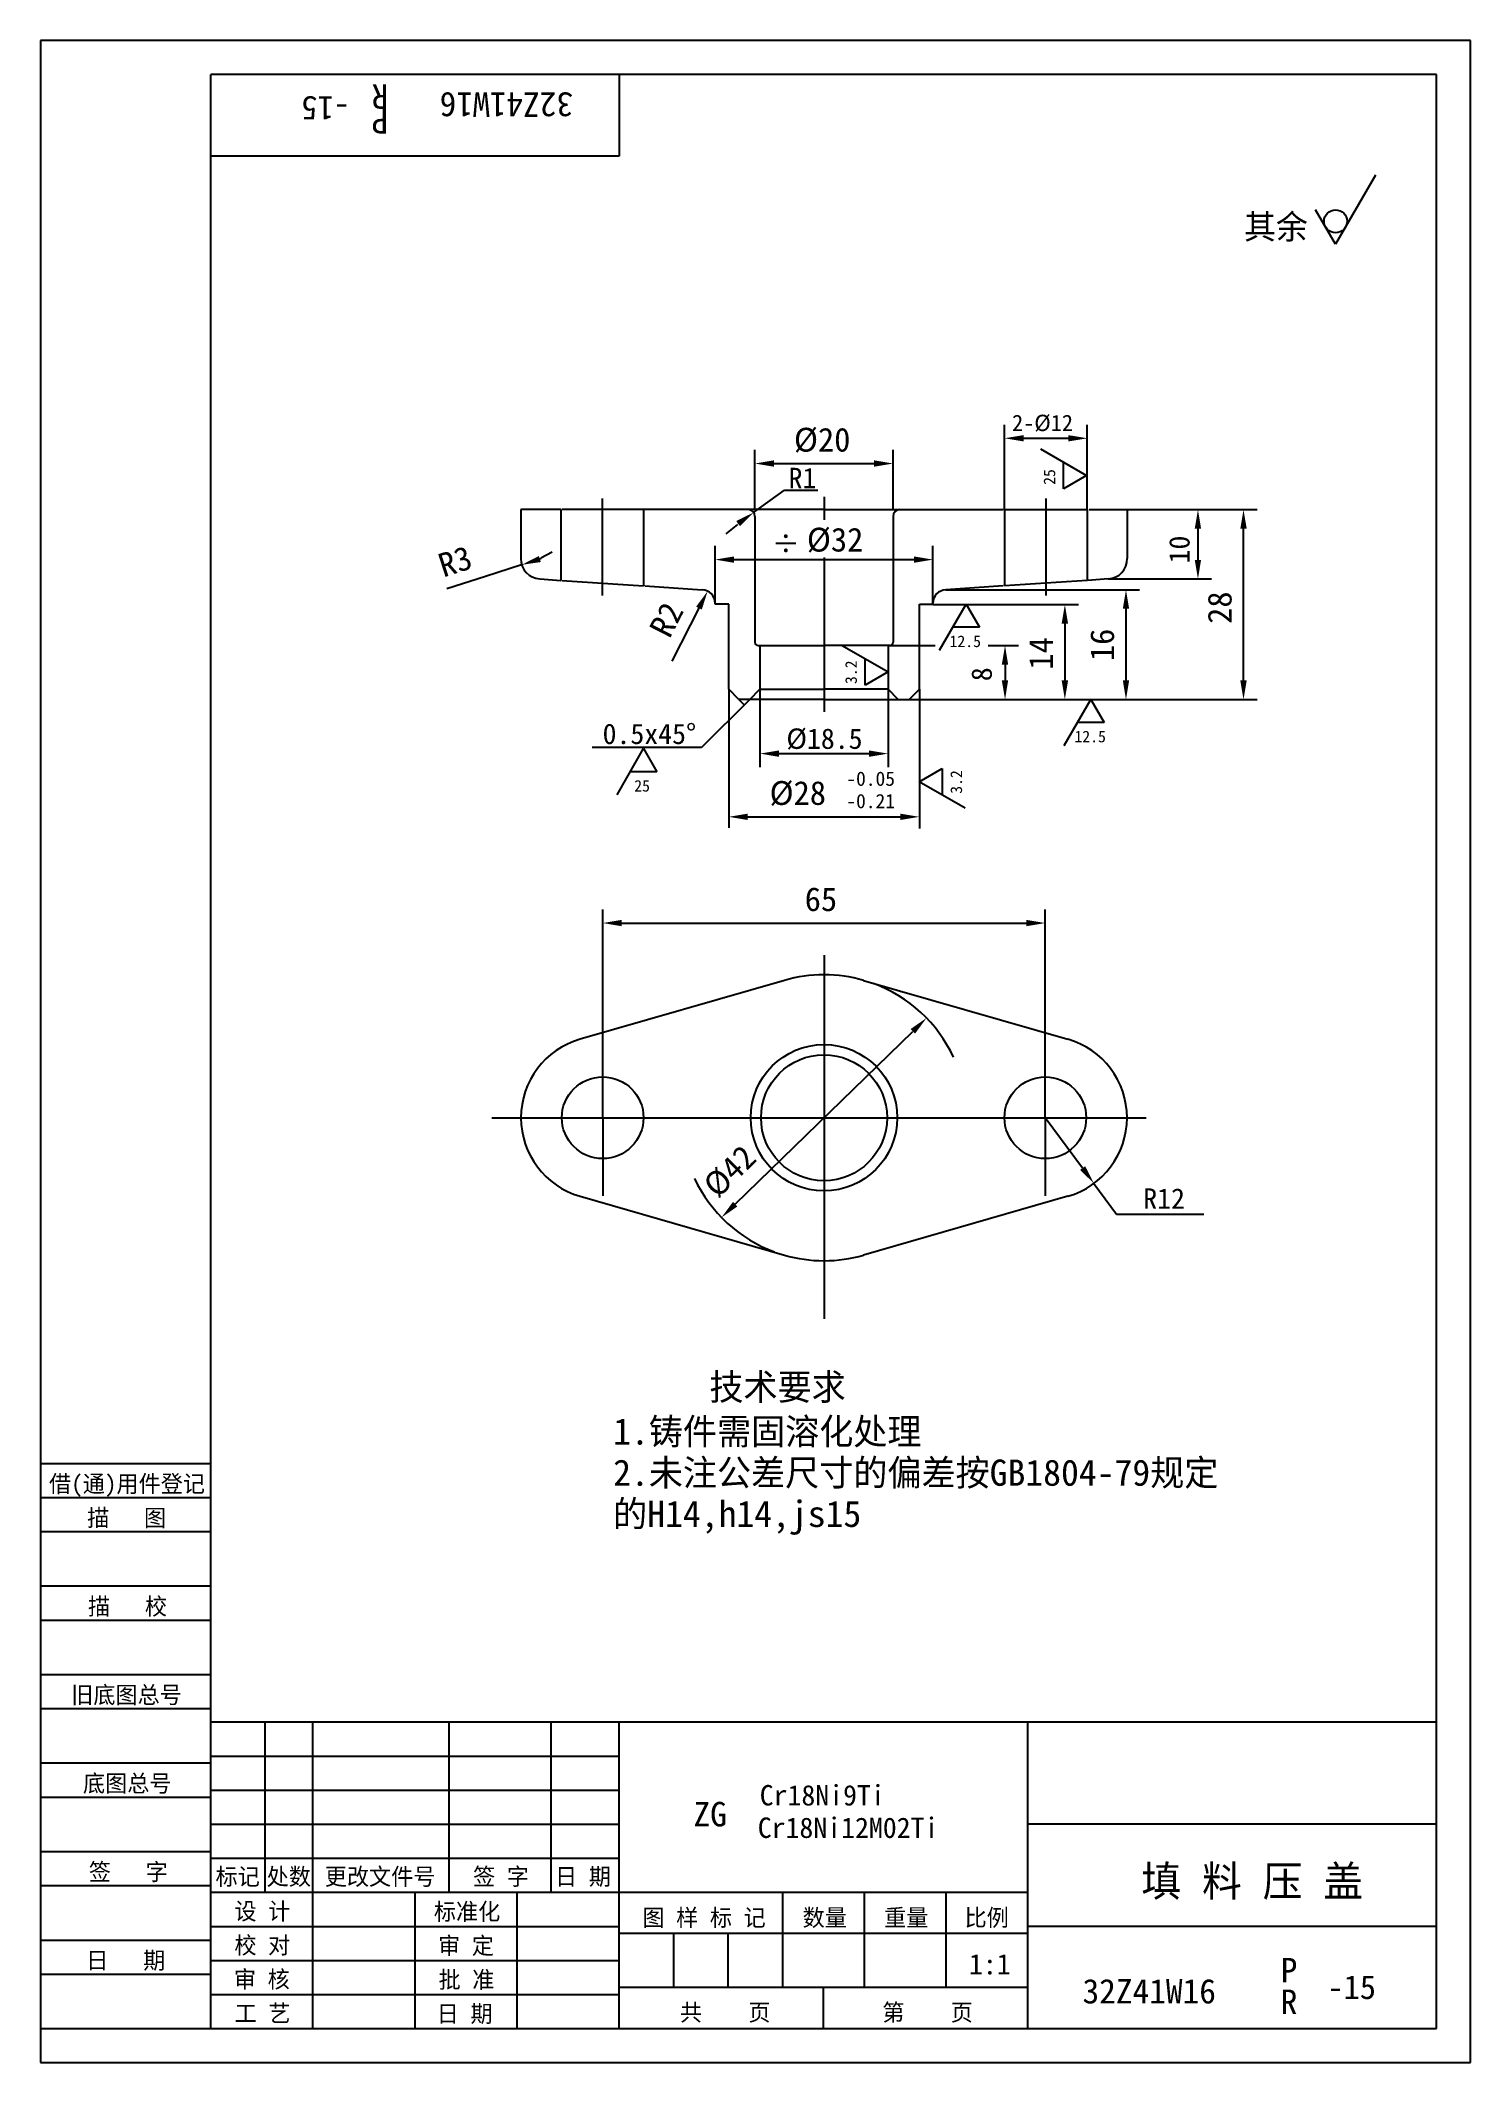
# Model space of a CAD drawing. Header units: metres. Extents: x 0 to 210, y 0 to 297.
import ezdxf

# ---------------------------------------------------------------- set-up
doc = ezdxf.new("R2010")
doc.units = ezdxf.units.M
for name, color, linetype in [('C', 6, 'Continuous'), ('D', 1, 'Continuous'), ('FL', 5, 'Continuous'), ('T', 7, 'Continuous'), ('TL', 4, 'Continuous')]:
    doc.layers.add(name, color=color, linetype=linetype)

# ---------------------------------------------------------------- blocks, each defined once
blk = doc.blocks.new('TUKUN4')
at = {"layer": 'FL'}
for p, q in [((0, 297), (0, 0)), ((210, 297), (0, 297)), ((210, 0), (210, 297)), ((0, 78), (25, 78)), ((0, 70), (25, 70)), ((0, 65), (25, 65)), ((0, 57), (25, 57)), ((0, 52), (25, 52)), ((33, 25), (33, 50)), ((40, 5), (40, 50)), ((60, 25), (60, 50)), ((75, 25), (75, 50)), ((25, 45), (85, 45)), ((0, 44), (25, 44)), ((0, 39), (25, 39)), ((25, 40), (85, 40)), ((25, 35), (85, 35)), ((0, 31), (25, 31)), ((25, 30), (85, 30)), ((0, 26), (25, 26)), ((70, 5), (70, 25)), ((0, 18), (25, 18)), ((25, 20), (85, 20)), ((25, 15), (85, 15)), ((0, 13), (25, 13)), ((25, 10), (85, 10)), ((0, 0), (210, 0))]:
    blk.add_line(p, q, dxfattribs=at)
at = {"layer": 'TL'}
for p, q in [((25, 5), (25, 292)), ((205, 292), (25, 292)), ((85, 292), (85, 280)), ((205, 5), (205, 292)), ((85, 280), (25, 280)), ((0, 88), (25, 88)), ((0, 83), (25, 83)), ((205, 50), (25, 50)), ((85, 5), (85, 50)), ((145, 5), (145, 50)), ((205, 35), (145, 35)), ((145, 25), (25, 25)), ((55, 5), (55, 25)), ((109, 11), (109, 25)), ((121, 11), (121, 25)), ((133, 11), (133, 25)), ((85, 19), (145, 19)), ((93, 11), (93, 19)), ((101, 11), (101, 19)), ((205, 20), (145, 20)), ((145, 11), (85, 11)), ((115, 5), (115, 11)), ((0, 5), (205, 5))]:
    blk.add_line(p, q, dxfattribs=at)
at = {"layer": 'T'}
for s, p in [('借(通)用件登记', (1.26, 83.76)), ('描   图', (6.86, 78.76)), ('描   校', (6.98, 65.76)), ('旧底图总号', (4.52, 52.76)), ('底图总号', (6.25, 39.76)), ('签   字', (7.1, 26.76)), ('标记', (25.71, 26.07)), ('处数', (33.22, 26.07)), ('更改文件号', (41.75, 26.07)), ('签 字', (63.53, 26.07)), ('日 期', (75.57, 26.07)), ('设 计', (28.5, 20.99)), ('标准化', (57.77, 20.93)), ('图 样 标 记', (88.4, 20.04)), ('数量', (111.92, 20.04)), ('重量', (123.88, 20.04)), ('比例', (135.7, 20.04)), ('校 对', (28.48, 15.99)), ('审 定', (58.39, 15.93)), ('日   期', (6.72, 13.76)), ('审 核', (28.41, 10.99)), ('批 准', (58.46, 10.93)), ('共    页', (93.91, 6.13)), ('第    页', (123.62, 6.13)), ('工 艺', (28.52, 5.99)), ('日 期', (58.18, 5.93))]:
    blk.add_text(s, height=2.5, dxfattribs=at).set_placement(p)

msp = doc.modelspace()

# ---------------------------------------------------------------- linework, layer by layer
at = {"layer": 'C'}
for p, q in [((82.48, 229.73), (82.48, 215.49)), ((115.06, 229.98), (115.06, 226.6)), ((147.64, 229.73), (147.64, 215.49)), ((115.06, 221.04), (115.06, 198.41)), ((115.06, 162.63), (115.06, 143.17)), ((115.06, 143.17), (115.06, 121.67)), ((66.3, 138.77), (162.37, 138.77)), ((82.56, 138.77), (82.56, 127.31)), ((147.56, 138.77), (147.56, 127.31)), ((115.06, 121.67), (115.06, 109.23))]:
    msp.add_line(p, q, dxfattribs=at)
at = {"layer": 'D'}
for p, q in [((196.03, 277.2), (190.18, 267.06)), ((190.18, 267.06), (187.25, 272.13)), ((141.57, 233.9), (141.57, 240.52)), ((144.37, 238.57), (150.92, 238.57)), ((153.72, 233.9), (153.72, 240.52)), ((104.91, 228.09), (104.91, 236.86)), ((107.71, 234.86), (122.41, 234.86)), ((125.21, 228.09), (125.21, 236.86)), ((146.86, 237), (153.62, 233.09)), ((150.24, 231.14), (150.24, 235.04)), ((141.57, 228.09), (141.57, 233.9)), ((153.62, 233.09), (150.24, 231.14)), ((153.72, 228.09), (153.72, 233.9)), ((104.72, 227.67), (109.26, 230.96)), ((109.26, 230.96), (112.36, 230.96)), ((112.36, 230.96), (114.15, 230.96)), ((102.37, 225.9), (100.63, 224.54)), ((102.46, 226.03), (103.91, 227.09)), ((159.6, 228.09), (171.97, 228.09)), ((171.97, 228.09), (178.66, 228.09)), ((99.06, 214.33), (99.06, 222.75)), ((131.06, 214.2), (131.06, 222.75)), ((169.97, 225.29), (169.97, 220.7)), ((176.66, 203), (176.66, 225.29)), ((70.66, 219.98), (65.33, 218.26)), ((73.33, 220.84), (73.52, 220.9)), ((73.48, 221), (75.14, 221.9)), ((101.86, 220.75), (128.26, 220.75)), ((65.33, 218.26), (59.69, 216.45)), ((156.8, 217.9), (171.97, 217.9)), ((131.08, 214.14), (152.43, 214.14)), ((132.02, 207.45), (135.92, 214.21)), ((132.93, 216.32), (161.4, 216.32)), ((135.92, 214.21), (137.87, 210.83)), ((95.42, 211.12), (92.72, 205.85)), ((96.7, 213.61), (95.42, 211.12)), ((150.43, 211.34), (150.43, 203)), ((159.4, 213.52), (159.4, 203)), ((117.73, 208.15), (124.49, 204.25)), ((124.46, 208.13), (131.39, 208.13)), ((137.87, 210.83), (133.97, 210.83)), ((139.17, 208.13), (143.64, 208.13)), ((121.11, 202.3), (121.11, 206.2)), ((141.64, 205.33), (141.64, 203)), ((124.49, 204.25), (121.11, 202.3)), ((104.16, 200.2), (97.09, 193.13)), ((101.06, 201.7), (101.06, 184.33)), ((102.56, 200.2), (103.36, 199.4)), ((105.66, 201.7), (105.66, 190.25)), ((124.46, 201.7), (124.46, 190.25)), ((127.56, 200.2), (143.64, 200.2)), ((129.06, 201.7), (129.06, 184.33)), ((143.64, 200.2), (152.43, 200.2)), ((150.35, 193.46), (154.25, 200.22)), ((152.43, 200.2), (161.4, 200.2)), ((154.25, 200.22), (156.21, 196.84)), ((161.4, 200.2), (178.66, 200.2)), ((156.21, 196.84), (152.3, 196.84)), ((86.93, 193.13), (81.03, 193.13)), ((97.09, 193.13), (86.93, 193.13)), ((84.67, 186.22), (88.57, 192.98)), ((88.57, 192.98), (90.52, 189.6)), ((108.46, 192.25), (121.66, 192.25)), ((129.02, 188.13), (132.4, 190.08)), ((132.4, 190.08), (132.4, 186.18)), ((90.52, 189.6), (86.62, 189.6)), ((135.78, 184.23), (129.02, 188.13)), ((101.06, 184.33), (101.06, 181.34)), ((129.06, 184.33), (129.06, 181.23)), ((103.86, 182.97), (126.26, 182.97)), ((82.56, 138.77), (82.56, 169.37)), ((147.56, 138.77), (147.56, 169.37)), ((85.36, 167.37), (144.76, 167.37)), ((102.02, 126.08), (128.1, 151.46)), ((153.03, 131.37), (147.56, 138.77)), ((154.7, 129.12), (158.03, 124.62)), ((158.03, 124.62), (170.85, 124.62))]:
    msp.add_line(p, q, dxfattribs=at)
msp.add_circle((190.18, 270.44), 1.69, dxfattribs=at)
for start, end in [(25.09, 69.74), (205.09, 249.74)]:
    msp.add_arc((115.06, 138.77), 21, start, end, dxfattribs=at)
for points in [[(144.37, 239.03), (144.37, 238.1), (141.57, 238.57)], [(150.92, 239.03), (150.92, 238.1), (153.72, 238.57)], [(107.71, 235.33), (107.71, 234.39), (104.91, 234.86)], [(122.41, 235.33), (122.41, 234.39), (125.21, 234.86)], [(102.73, 225.66), (102.18, 226.41), (104.72, 227.67)], [(169.5, 225.29), (170.43, 225.29), (169.97, 228.09)], [(176.19, 225.29), (177.13, 225.29), (176.66, 228.09)], [(73.47, 220.39), (73.19, 221.28), (70.66, 219.98)], [(101.86, 221.21), (101.86, 220.28), (99.06, 220.75)], [(128.26, 221.21), (128.26, 220.28), (131.06, 220.75)], [(169.5, 220.7), (170.43, 220.7), (169.97, 217.9)], [(97.11, 213.4), (96.28, 213.83), (97.97, 216.11)], [(149.96, 211.34), (150.9, 211.34), (150.43, 214.14)], [(158.94, 213.52), (159.87, 213.52), (159.4, 216.32)], [(141.17, 205.33), (142.1, 205.33), (141.64, 208.13)], [(141.17, 203), (142.1, 203), (141.64, 200.2)], [(149.96, 203), (150.9, 203), (150.43, 200.2)], [(158.94, 203), (159.87, 203), (159.4, 200.2)], [(176.19, 203), (177.13, 203), (176.66, 200.2)], [(108.46, 192.72), (108.46, 191.78), (105.66, 192.25)], [(121.66, 192.72), (121.66, 191.78), (124.46, 192.25)], [(103.86, 183.43), (103.86, 182.5), (101.06, 182.97)], [(126.26, 183.43), (126.26, 182.5), (129.06, 182.97)], [(85.36, 167.83), (85.36, 166.9), (82.56, 167.37)], [(144.76, 167.83), (144.76, 166.9), (147.56, 167.37)], [(128.43, 151.13), (127.78, 151.8), (130.11, 153.42)], [(152.66, 131.1), (153.41, 131.65), (154.7, 129.12)], [(102.34, 125.74), (101.69, 126.41), (100.01, 124.12)]]:
    msp.add_solid(points, dxfattribs=at)
at = {"layer": 'TL'}
for p, q in [((76.41, 228.09), (70.52, 228.09)), ((70.52, 228.09), (70.52, 220.9)), ((76.41, 228.13), (76.41, 217.7)), ((82.52, 228.09), (76.56, 228.09)), ((88.51, 228.09), (82.52, 228.09)), ((88.55, 228.13), (88.55, 216.89)), ((103.91, 228.09), (88.55, 228.09)), ((104.91, 228.09), (103.91, 228.09)), ((115.02, 228.09), (104.91, 228.09)), ((104.91, 227.09), (104.91, 208.63)), ((115.1, 228.09), (125.21, 228.09)), ((125.21, 228.09), (126.21, 228.09)), ((125.21, 227.09), (125.21, 208.63)), ((126.21, 228.09), (141.37, 228.09)), ((141.57, 228.13), (141.57, 216.89)), ((141.57, 228.09), (147.6, 228.09)), ((147.6, 228.09), (153.72, 228.09)), ((153.72, 228.13), (153.72, 217.7)), ((154.01, 228.09), (159.6, 228.09)), ((159.6, 228.09), (159.6, 220.9)), ((73.32, 217.9), (76.41, 217.7)), ((76.55, 217.69), (88.55, 216.89)), ((88.76, 216.88), (97.19, 216.32)), ((141.39, 216.88), (132.93, 216.32)), ((153.72, 217.7), (141.57, 216.89)), ((156.8, 217.9), (153.8, 217.7)), ((99.06, 214.2), (99.06, 214.33)), ((101.06, 214.2), (99.06, 214.2)), ((101.06, 201.7), (101.06, 214.2)), ((129.06, 201.7), (129.06, 214.2)), ((129.06, 214.2), (131.06, 214.2)), ((131.06, 214.2), (131.06, 214.33)), ((105.41, 208.13), (105.66, 208.13)), ((105.66, 208.13), (115.03, 208.13)), ((105.66, 208.13), (105.66, 201.7)), ((124.46, 208.13), (115.09, 208.13)), ((124.71, 208.13), (124.46, 208.13)), ((124.46, 208.13), (124.46, 201.7)), ((102.56, 200.2), (101.06, 201.7)), ((104.16, 200.2), (102.56, 200.2)), ((104.16, 200.2), (105.66, 201.7)), ((105.81, 200.2), (104.16, 200.2)), ((105.66, 201.7), (115.02, 201.7)), ((115.06, 200.2), (105.81, 200.2)), ((115.06, 200.2), (124.31, 200.2)), ((124.46, 201.7), (115.1, 201.7)), ((124.31, 200.2), (125.96, 200.2)), ((125.96, 200.2), (124.46, 201.7)), ((125.96, 200.2), (127.56, 200.2)), ((127.56, 200.2), (129.06, 201.7)), ((109.25, 158.95), (79.24, 150.3)), ((120.88, 158.95), (150.88, 150.3)), ((79.24, 127.24), (109.25, 118.59)), ((150.88, 127.24), (120.88, 118.59))]:
    msp.add_line(p, q, dxfattribs=at)
for centre, radius in [((115.06, 138.77), 10.75), ((115.06, 138.77), 9.25), ((82.56, 138.77), 6), ((147.56, 138.77), 6)]:
    msp.add_circle(centre, radius, dxfattribs=at)
for centre, radius, start, end in [((103.91, 227.09), 1, 0, 90), ((126.21, 227.09), 1, 90, 180), ((73.52, 220.9), 3, 180, 266.21), ((156.6, 220.9), 3, 273.79, 0), ((97.06, 214.33), 2, 0, 86.21), ((133.06, 214.33), 2, 93.79, 180), ((105.41, 208.63), 0.5, 180, 270), ((124.71, 208.63), 0.5, 270, 0), ((115.06, 138.77), 21, 90, 106.08), ((115.06, 138.77), 21, 73.92, 90), ((82.56, 138.77), 12, 106.08, 253.92), ((147.56, 138.77), 12, 286.08, 73.92), ((115.06, 138.77), 21, 253.92, 270), ((115.06, 138.77), 21, 270, 286.08)]:
    msp.add_arc(centre, radius, start, end, dxfattribs=at)

# ---------------------------------------------------------------- block references
at = {"layer": 'D'}
msp.add_blockref('TUKUN4', (0, 0), dxfattribs=at)

# ---------------------------------------------------------------- texts
for s, height, rotation, p in [('-15', 3.5, 180, (45.44, 288.8)), ('R', 3.6, 180, (51.08, 290.53)), ('32Z41W16', 3.6, 180, (78.21, 289.37)), ('P', 3.6, 180, (51.08, 286.92)), ('25', 1.7, 90, (149.01, 231.72)), ('10', 3, 90, (168.74, 220.19)), ('R3', 3.5, 17.84, (59.16, 218.11)), ('R2', 3.5, 62.88, (92.38, 209.02)), ('28', 3.5, 90, (174.91, 211.31)), ('14', 3.5, 90, (148.68, 204.59)), ('16', 3.5, 90, (157.65, 205.84)), ('3.2', 1.7, 90, (119.88, 202.47)), ('8', 3, 90, (139.7, 202.89)), ('3.2', 1.7, 90, (135.33, 186.35)), ('%%C42', 3.5, 44.22, (99.43, 126.79))]:
    msp.add_text(s, height=height, rotation=rotation, dxfattribs=at).set_placement(p)
for s, height, p in [('其余', 3.6, (176.74, 267.84)), ('2-%%c12', 2.4, (142.67, 239.63)), ('%%c20', 3.5, (110.64, 236.61)), ('R1', 3, (109.86, 231.23)), ('%%247', 3, (107.41, 221.61)), ('%%C32', 3.5, (112.54, 221.93)), ('12.5', 1.7, (133.49, 207.9)), ('0.5x45%%d', 3, (82.55, 193.66)), ('%%c18.5', 3, (109.53, 192.95)), ('12.5', 1.7, (151.83, 193.91)), ('25', 1.7, (87.19, 186.67)), ('%%C28', 3.5, (107.06, 184.72)), ('-0.05', 2.1, (118.34, 187.52)), ('-0.21', 2.1, (118.34, 184.23)), ('65', 3.5, (112.23, 169.12)), ('R12', 3, (161.94, 125.4)), ('技术要求', 3.85, (98.23, 97.31)), ('1.铸件需固溶化处理', 3.85, (84.1, 90.77)), ('2.未注公差尺寸的偏差按GB1804-79规定', 3.85, (84.1, 84.72)), ('的H14,h14,js15', 3.85, (84.1, 78.67)), ('Cr18Ni9Ti', 3, (105.62, 37.76)), ('ZG', 3.6, (95.89, 34.69)), ('Cr18Ni12M02Ti', 3, (105.33, 32.99)), ('填 料 压 盖', 4.5, (161.65, 24.4)), ('1:1', 3, (136.35, 12.95)), ('P', 3.6, (182.12, 11.78)), ('32Z41W16', 3.6, (153.02, 8.68)), ('-15', 3.5, (188.98, 9.33)), ('R', 3.6, (182.12, 7.13))]:
    msp.add_text(s, height=height, dxfattribs=at).set_placement(p)

doc.saveas('drawing.dxf')
